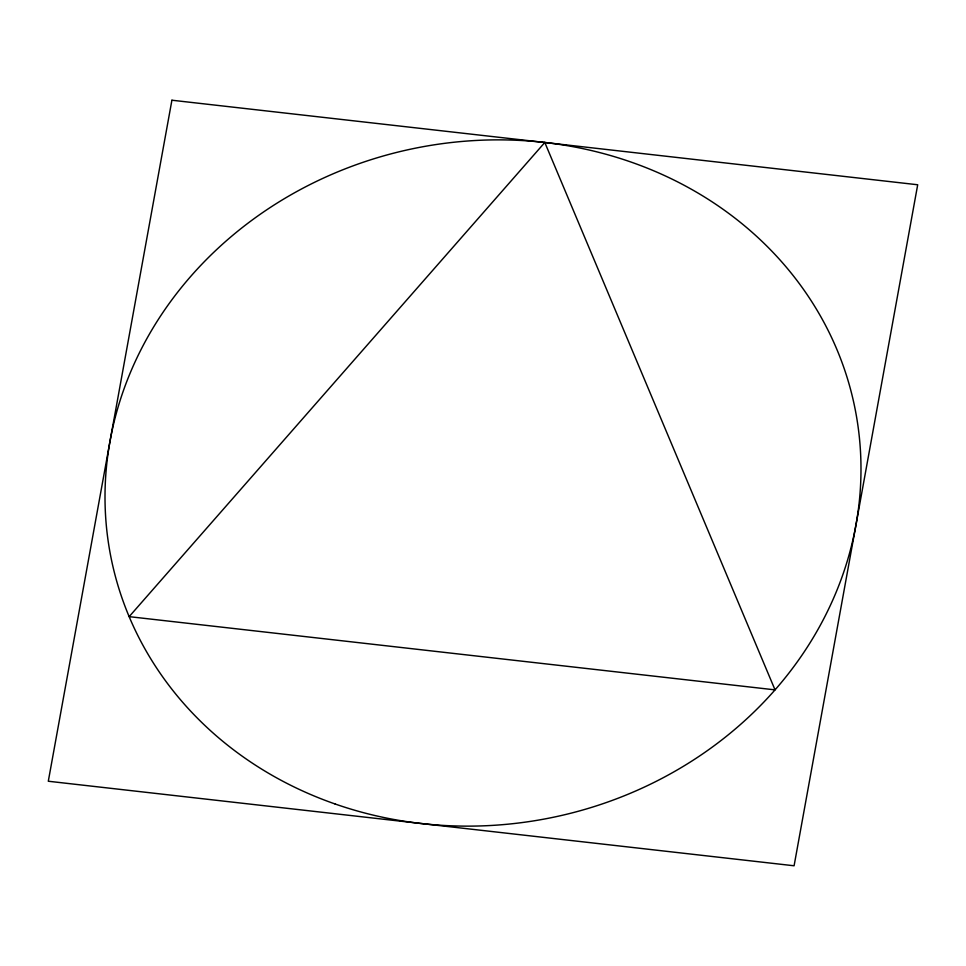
<?xml version="1.0" encoding="UTF-8"?>
<svg xmlns="http://www.w3.org/2000/svg" width="966" height="966" viewBox="0 0 966 966"><rect width="100%" height="100%" fill="white"/><g stroke="black" fill="none" stroke-linecap="round" stroke-linejoin="round"><path stroke-width="1.45" d="M171.912 100.222L48.3 781.24L794.088 865.778L917.7 184.76L171.912 100.222M544.8 142.485L129.166 616.646L775.034 689.869L544.8 142.485M335.021 803.953A379.384 341.566 -11.4 0 0 858.206 427.624A379.384 341.566 -11.4 0 0 255.773 217.422A379.384 341.566 -11.4 0 0 335.021 803.953"/></g></svg>
